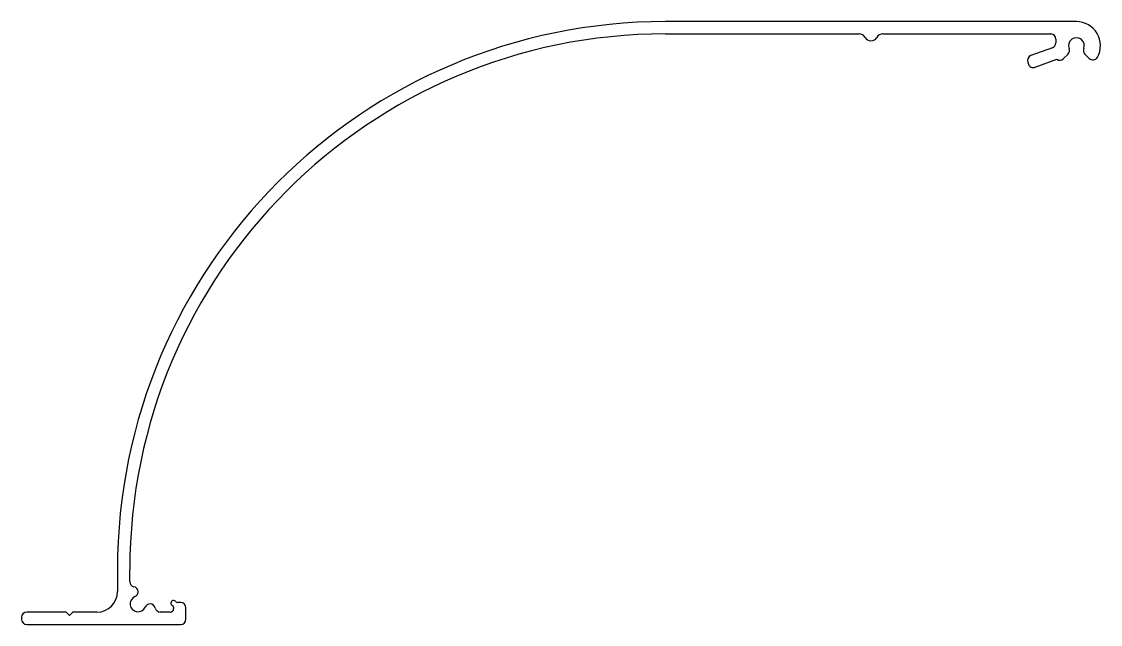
# Model space of a CAD drawing. Extents: x 2094 to 2252, y 1144 to 1232.
import ezdxf

# ---------------------------------------------------------------- set-up
doc = ezdxf.new("R2010")
doc.units = 0
doc.layers.get('0').update_dxf_attribs({"linetype": 'CONTINUOUS'})

msp = doc.modelspace()

# ---------------------------------------------------------------- linework, layer by layer
for p, q in [((2248.1, 1232.41), (2188.1, 1232.41)), ((2188.1, 1230.61), (2216.37, 1230.61)), ((2219.83, 1230.61), (2244.35, 1230.61)), ((2244.61, 1228.6), (2241.45, 1227.45)), ((2245.1, 1229.86), (2245.1, 1229.31)), ((2246.18, 1227), (2246.87, 1227.68)), ((2249.33, 1227.68), (2249.97, 1227.04)), ((2241, 1226.49), (2241.1, 1226.21)), ((2242.06, 1225.76), (2245.23, 1226.91)), ((2108.1, 1152.41), (2108.1, 1149.21)), ((2109.9, 1150.66), (2109.9, 1152.41)), ((2111.1, 1149.16), (2111.1, 1149.19)), ((2112.88, 1147.41), (2112.85, 1147.41)), ((2116.3, 1146.91), (2116.3, 1146.71)), ((2117.35, 1147.61), (2116.85, 1147.61)), ((2118.1, 1145.16), (2118.1, 1146.86)), ((2094.1, 1145.46), (2094.1, 1145.16)), ((2100.6, 1146.21), (2094.85, 1146.21)), ((2101.1, 1145.71), (2100.6, 1146.21)), ((2101.6, 1146.21), (2101.1, 1145.71)), ((2105.1, 1146.21), (2101.6, 1146.21)), ((2115.8, 1146.21), (2114.35, 1146.21)), ((2094.85, 1144.41), (2117.35, 1144.41))]:
    msp.add_line(p, q)
for centre, radius, start, end in [((2188.1, 1152.41), 80, 90, 180), ((2248.1, 1228.91), 3.5, 330.8266, 90), ((2188.1, 1152.41), 78.2, 90, 180), ((2216.37, 1229.61), 1, 30, 90), ((2218.1, 1230.61), 1, 210, 330), ((2219.83, 1229.61), 1, 90, 150), ((2244.35, 1229.86), 0.75, 0, 90), ((2244.35, 1229.31), 0.75, 290, 0), ((2248.1, 1228.91), 1.15, 338.2496, 201.7504), ((2241.71, 1226.75), 0.75, 110, 200), ((2245.65, 1227.53), 0.75, 235.467, 315), ((2246.33, 1228.21), 0.75, 315, 21.7504), ((2249.86, 1228.21), 0.75, 158.2496, 225), ((2250.5, 1227.57), 0.75, 225, 330.8266), ((2241.81, 1226.46), 0.75, 200, 290), ((2110.65, 1150.66), 0.75, 180, 258.463), ((2110.35, 1149.19), 0.75, 0, 78.463), ((2105.1, 1149.21), 3, 270, 0), ((2111.1, 1147.41), 1.15, 113.2496, 336.7504), ((2110.35, 1149.16), 0.75, 293.2496, 360), ((2112.85, 1146.66), 0.75, 90, 156.7504), ((2112.88, 1146.66), 0.75, 11.537, 90), ((2114.35, 1146.96), 0.75, 191.537, 270), ((2115.8, 1146.71), 0.5, 270, 0), ((2116.3, 1147.51), 0.4, 32.579, 247.3801), ((2116.05, 1146.91), 0.25, 0, 67.3801), ((2116.85, 1147.86), 0.25, 212.579, 270), ((2117.35, 1146.86), 0.75, 0, 90), ((2094.85, 1145.46), 0.75, 90, 180), ((2094.85, 1145.16), 0.75, 180, 270), ((2117.35, 1145.16), 0.75, 270, 360)]:
    msp.add_arc(centre, radius, start, end)

doc.saveas('drawing.dxf')
